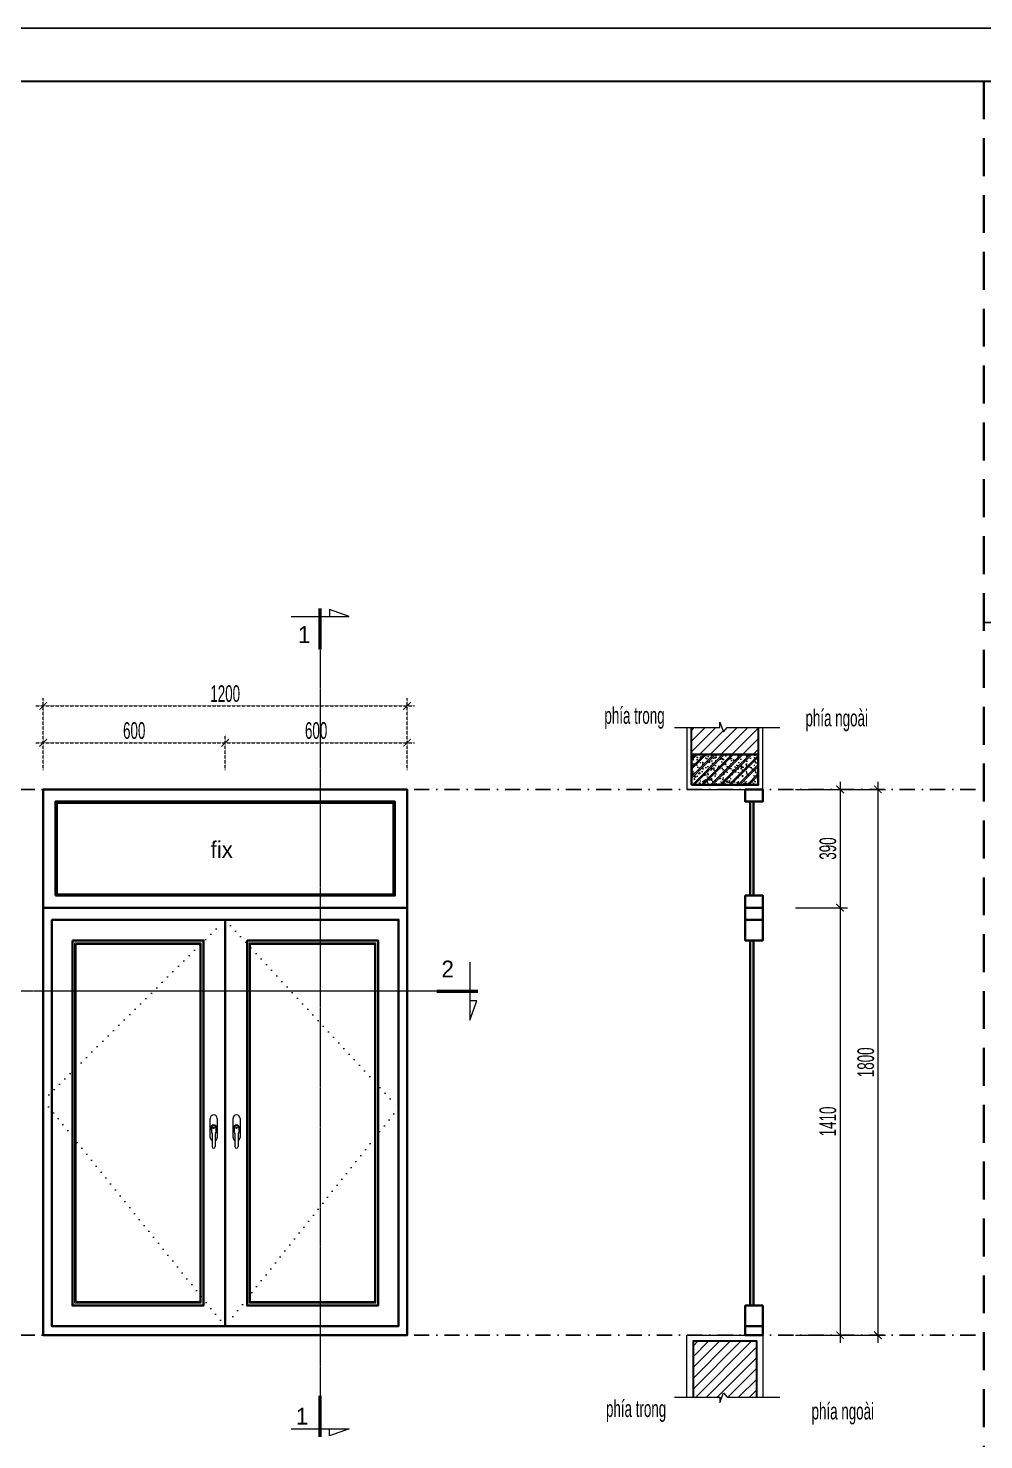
# Model space of a CAD drawing. Header units: inches. Extents: x 274208 to 641690, y -81912 to 129129.
# Drawn here: x 550535 to 553686, y 22473 to 27127 of the extents above; entities that cross this region are included whole.
import ezdxf

# ---------------------------------------------------------------- set-up
doc = ezdxf.new("R2010")
doc.units = ezdxf.units.IN
doc.header["$MEASUREMENT"] = 0
doc.header["$PDMODE"] = 3
for name, pattern in [('ACAD_ISO03W100', [30, 12, -18]), ('DASHDOT', [1, 0.5, -0.25, 0, -0.25]), ('DOT', [0.25, 0, -0.25]), ('HIDDEN', [0.375, 0.25, -0.125])]:
    doc.linetypes.add(name, pattern=pattern)
for name, color, linetype, lineweight in [('01.Cut', 255, 'Continuous', 35), ('04.Khuat', 250, 'HIDDEN', 18), ('05.Text', 253, 'Continuous', 18), ('06.betong', 2, 'Continuous', 35), ('08.Dim', 156, 'Continuous', 15), ('09.Hatch', 250, 'Continuous', 5), ('10.Text', 254, 'Continuous', 18), ('11.Khung bo', 32, 'Continuous', 50), ('12.Khung', 36, 'Continuous', 25), ('CA.cat 30', 30, 'Continuous', 35), ('CA.thay 145', 145, 'Continuous', 18), ('CCA - TUONG', 7, 'Continuous', 35), ('Kinh', 5, 'Continuous', 35), ('nep', 9, 'Continuous', 15), ('wall', 4, 'Continuous', 9)]:
    doc.layers.add(name, color=color, linetype=linetype, lineweight=lineweight)
doc.layers.add('Tpl_Bound', color=1, linetype='Continuous', plot=False)
doc.layers.add('TRUC', color=250, linetype='DASHDOT')
doc.styles.add('TT5_Text Dim', font='hoatbif.shx', dxfattribs={"width": 0.6})
doc.styles.add('VnAvantH', font='')
doc.styles.get('VnAvantH').set_extended_font_data('.VnAvantH')
doc.dimstyles.new('TT5_Dim 1-25', dxfattribs={"dimscale": 25, "dimtxt": 2.2, "dimasz": 1, "dimexe": 1, "dimexo": 0, "dimgap": 0.5, "dimtad": 1, "dimdec": 0, "dimzin": 0, "dimdsep": 46, "dimtxsty": 'TT5_Text Dim', "dimblk": 'ARCHTICK', "dimcen": 0, "dimdle": 1, "dimclrd": 256, "dimclre": 256, "dimclrt": 1, "dimadec": 0, "dimazin": 0, "dimtfac": 0.015, "dimtdec": 0, "dimtix": 1, "dimtmove": 2, "dimatfit": 3, "dimldrblk": 'DOT', "dimfxl": 1, "dimtolj": 1, "dimtzin": 0, "dimlwd": -1, "dimlwe": -1, "dimarcsym": 1})

# ---------------------------------------------------------------- blocks, each defined once
blk = doc.blocks.new('100')
at = {"layer": '11.Khung bo', "const_width": 26.7}
blk.add_lwpolyline([(1860913, -945240), (1860913, -916940), (1896063, -916940), (1896063, -945240)], close=True, dxfattribs=at)
at = {"layer": '12.Khung', "color": 1}
blk.add_lwpolyline([(1901579, -945940), (1901579, -916240), (1859580, -916240), (1859580, -945940)], close=True, dxfattribs=at)
blk = doc.blocks.new('vet cat')
at = {"layer": 'CA.cat 30', "const_width": 50}
blk.add_lwpolyline([(-82592, -188552), (-81976, -188552)], dxfattribs=at)
at = {"layer": 'CA.thay 145'}
blk.add_line((-82574, -188411), (-82469, -188411), dxfattribs=at)
blk.add_lwpolyline([(-82469, -188983), (-82469, -188122), (-82574, -188411)], dxfattribs=at)
blk = doc.blocks.new('_ARCHTICK')
at = {"color": 0, "linetype": 'ByBlock', "const_width": 0.15}
blk.add_lwpolyline([(-0.5, -0.5), (0.5, 0.5)], dxfattribs=at)
blk = doc.blocks.new('*D1000')
at = {"layer": '08.Dim', "linetype": 'HIDDEN', "transparency": 16777216}
for p, q in [((550559.2, 24771.1), (551209.2, 24771.1)), ((550584.2, 24681.3), (550584.2, 24796.1)), ((551184.2, 24681.3), (551184.2, 24796.1))]:
    blk.add_line(p, q, dxfattribs=at)
at = {"layer": 'Defpoints', "color": 0, "linetype": 'HIDDEN', "transparency": 16777216}
for p in [(551184.2, 24771.1), (550584.2, 24681.3), (551184.2, 24681.3)]:
    blk.add_point(p, dxfattribs=at)
at = {"layer": '08.Dim', "linetype": 'HIDDEN', "transparency": 16777216, "xscale": 25, "yscale": 25, "zscale": 25, "rotation": 180}
blk.add_blockref('_ARCHTICK', (550584.2, 24771.1), dxfattribs=at)
at = {"layer": '08.Dim', "linetype": 'HIDDEN', "transparency": 16777216, "xscale": 25, "yscale": 25, "zscale": 25}
blk.add_blockref('_ARCHTICK', (551184.2, 24771.1), dxfattribs=at)
at = {"layer": '08.Dim', "color": 1, "linetype": 'HIDDEN', "transparency": 16777216, "insert": (550884.2, 24811.1), "char_height": 55, "attachment_point": 5, "style": 'TT5_Text Dim'}
blk.add_mtext('\\A1;600', dxfattribs=at)
blk = doc.blocks.new('_DOT')
at = {"color": 1, "linetype": 'ByBlock'}
blk.add_line((-0.5, 0), (-1, 0), dxfattribs=at)
at = {"color": 1, "linetype": 'ByBlock', "const_width": 0.5}
blk.add_lwpolyline([(-0.25, 0, 1), (0.25, 0, 1)], format="xyb", close=True, dxfattribs=at)
blk = doc.blocks.new('*D1001')
at = {"layer": '08.Dim', "linetype": 'HIDDEN', "transparency": 16777216}
for p, q in [((551159.2, 24771.1), (551809.2, 24771.1)), ((551184.2, 24681.3), (551184.2, 24796.1)), ((551784.2, 24681.3), (551784.2, 24796.1))]:
    blk.add_line(p, q, dxfattribs=at)
at = {"layer": 'Defpoints', "color": 0, "linetype": 'HIDDEN', "transparency": 16777216}
for p in [(551784.2, 24771.1), (551184.2, 24681.3), (551784.2, 24681.3)]:
    blk.add_point(p, dxfattribs=at)
at = {"layer": '08.Dim', "linetype": 'HIDDEN', "transparency": 16777216, "xscale": 25, "yscale": 25, "zscale": 25, "rotation": 180}
blk.add_blockref('_ARCHTICK', (551184.2, 24771.1), dxfattribs=at)
at = {"layer": '08.Dim', "linetype": 'HIDDEN', "transparency": 16777216, "xscale": 25, "yscale": 25, "zscale": 25}
blk.add_blockref('_ARCHTICK', (551784.2, 24771.1), dxfattribs=at)
at = {"layer": '08.Dim', "color": 1, "linetype": 'HIDDEN', "transparency": 16777216, "insert": (551484.2, 24811.1), "char_height": 55, "attachment_point": 5, "style": 'TT5_Text Dim'}
blk.add_mtext('\\A1;600', dxfattribs=at)
blk = doc.blocks.new('*D1002')
at = {"layer": '08.Dim', "linetype": 'HIDDEN', "transparency": 16777216}
for p, q in [((550584.2, 24681.3), (550584.2, 24917.8)), ((551784.2, 24681.3), (551784.2, 24917.8)), ((550559.2, 24892.8), (551809.2, 24892.8))]:
    blk.add_line(p, q, dxfattribs=at)
at = {"layer": 'Defpoints', "color": 0, "linetype": 'HIDDEN', "transparency": 16777216}
for p in [(551784.2, 24892.8), (550584.2, 24681.3), (551784.2, 24681.3)]:
    blk.add_point(p, dxfattribs=at)
at = {"layer": '08.Dim', "linetype": 'HIDDEN', "transparency": 16777216, "xscale": 25, "yscale": 25, "zscale": 25, "rotation": 180}
blk.add_blockref('_ARCHTICK', (550584.2, 24892.8), dxfattribs=at)
at = {"layer": '08.Dim', "linetype": 'HIDDEN', "transparency": 16777216, "xscale": 25, "yscale": 25, "zscale": 25}
blk.add_blockref('_ARCHTICK', (551784.2, 24892.8), dxfattribs=at)
at = {"layer": '08.Dim', "color": 1, "linetype": 'HIDDEN', "transparency": 16777216, "insert": (551184.2, 24932.8), "char_height": 55, "attachment_point": 5, "style": 'TT5_Text Dim'}
blk.add_mtext('\\A1;1200', dxfattribs=at)
blk = doc.blocks.new('*D1006')
at = {"layer": '08.Dim', "transparency": 16777216}
for p, q in [((553212.4, 24642.3), (553212.4, 24202.3)), ((553065, 24617.3), (553237.4, 24617.3)), ((553065, 24227.3), (553237.4, 24227.3))]:
    blk.add_line(p, q, dxfattribs=at)
at = {"layer": 'Defpoints', "color": 0, "transparency": 16777216}
for p in [(553065, 24617.3), (553065, 24227.3), (553212.4, 24227.3)]:
    blk.add_point(p, dxfattribs=at)
at = {"layer": '08.Dim', "transparency": 16777216, "xscale": 25, "yscale": 25, "zscale": 25}
for p, rotation in [((553212.4, 24617.3), 90), ((553212.4, 24227.3), 270)]:
    blk.add_blockref('_ARCHTICK', p, dxfattribs=dict(at, rotation=rotation))
at = {"layer": '08.Dim', "color": 1, "transparency": 16777216, "insert": (553172.4, 24422.3), "char_height": 55, "attachment_point": 5, "rotation": 90, "style": 'TT5_Text Dim'}
blk.add_mtext('\\A1;390', dxfattribs=at)
blk = doc.blocks.new('*D1007')
at = {"layer": '08.Dim', "transparency": 16777216}
for p, q in [((553212.4, 24252.3), (553212.4, 22792.4)), ((553065, 24227.3), (553237.4, 24227.3)), ((553065, 22817.4), (553237.4, 22817.4))]:
    blk.add_line(p, q, dxfattribs=at)
at = {"layer": 'Defpoints', "color": 0, "transparency": 16777216}
for p in [(553065, 24227.3), (553065, 22817.4), (553212.4, 22817.4)]:
    blk.add_point(p, dxfattribs=at)
at = {"layer": '08.Dim', "transparency": 16777216, "xscale": 25, "yscale": 25, "zscale": 25}
for p, rotation in [((553212.4, 24227.3), 90), ((553212.4, 22817.4), 270)]:
    blk.add_blockref('_ARCHTICK', p, dxfattribs=dict(at, rotation=rotation))
at = {"layer": '08.Dim', "color": 1, "transparency": 16777216, "insert": (553172.4, 23522.4), "char_height": 55, "attachment_point": 5, "rotation": 90, "style": 'TT5_Text Dim'}
blk.add_mtext('\\A1;1410', dxfattribs=at)
blk = doc.blocks.new('*D1008')
at = {"layer": '08.Dim', "transparency": 16777216}
for p, q in [((553337.3, 24642.3), (553337.3, 22792.4)), ((553065, 24617.3), (553362.3, 24617.3)), ((553065, 22817.4), (553362.3, 22817.4))]:
    blk.add_line(p, q, dxfattribs=at)
at = {"layer": 'Defpoints', "color": 0, "transparency": 16777216}
for p in [(553065, 24617.3), (553065, 22817.4), (553337.3, 22817.4)]:
    blk.add_point(p, dxfattribs=at)
at = {"layer": '08.Dim', "transparency": 16777216, "xscale": 25, "yscale": 25, "zscale": 25}
for p, rotation in [((553337.3, 24617.3), 90), ((553337.3, 22817.4), 270)]:
    blk.add_blockref('_ARCHTICK', p, dxfattribs=dict(at, rotation=rotation))
at = {"layer": '08.Dim', "color": 1, "transparency": 16777216, "insert": (553297.3, 23717.4), "char_height": 55, "attachment_point": 5, "rotation": 90, "style": 'TT5_Text Dim'}
blk.add_mtext('\\A1;1800', dxfattribs=at)

msp = doc.modelspace()

# ---------------------------------------------------------------- hatches: boundary and pattern name
at = {"layer": '09.Hatch', "ltscale": 0.5}
h = msp.add_hatch(dxfattribs=at)
h.set_pattern_fill('ANSI31', color=256, scale=200, angle=90, style=0)
h.set_pattern_definition([(225, (553522.043, 30384.427), (-17.67767, 17.67767), [])])
h.paths.add_polyline_path([(552722.4, 24732.3), (552722.4, 24821.1), (552815.9, 24821.1), (552815.9, 24839), (552828.2, 24806.7), (552840.1, 24821.1), (552942.4, 24821.1), (552942.4, 24732.3)])
at = {"layer": '09.Hatch'}
h = msp.add_hatch(dxfattribs=at)
h.set_pattern_fill('BTONG1', color=256, scale=5, double=1, pattern_type=2)
h.set_pattern_definition([(50, (342098.629, 138952.37), (35.863009, -3.1376067), [3.75, -41.25]), (355, (342098.63, 138952.37), (-6.9375667, 37.6096067), [3, -33]), (100.4514, (342101.617, 138952.11), (28.925469, 34.471977), [3.1870095, -35.0571056]), (46.1842, (342098.63, 138962.37), (53.3620524, -8.275951), [5.625, -61.875]), (96.6356, (342103.075, 138961.68), (46.733135, 48.705894), [4.780514, -52.58565]), (351.1842, (342098.63, 138962.37), (46.733097, 48.70593), [4.5, -49.5]), (21, (342103.629, 138959.87), (29.8453526, -20.1309445), [3.75, -41.25]), (326, (342103.63, 138959.87), (12.1657666, 36.257502), [3, -33]), (71.4514, (342106.116, 138958.193), (42.0111314, 16.126525), [3.1870095, -35.0571056]), (37.5, (342098.629, 138952.37), (0.6079928, 16.6446927), [0, -32.6, 0, -33.5, 0, -33.125]), (7.5, (342098.629, 138952.37), (13.1534769, 19.7205856), [0, -19.1, 0, -31.85, 0, -12.625]), (327.5, (342087.479, 138952.37), (26.6911218, -1.1277436), [0, -12.5, 0, -39, 0, -51.75]), (317.5, (342082.479, 138952.37), (29.1593085, 5.0052491), [0, -16.25, 0, -25.9, 0, -36.75]), (45, (342098.629, 138952.37), (-15.0260191, 15.0260191), []), (45, (342098.629, 138958.495), (-15.0260191, 15.0260191), [])])
h.paths.add_polyline_path([(552722.4, 24632.3), (552942.4, 24632.3), (552942.4, 24732.3), (552722.4, 24732.3)])
at = {"layer": '09.Hatch', "ltscale": 0.5}
h = msp.add_hatch(dxfattribs=at)
h.set_pattern_fill('ANSI31', color=256, scale=200, angle=90, style=0)
h.set_pattern_definition([(225, (553522.043, 30364.137), (-17.67767, 17.67767), [])])
h.paths.add_polyline_path([(552727.4, 22797.4), (552727.4, 22613.6), (552815.9, 22613.6), (552815.9, 22595.7), (552828.2, 22628), (552840.1, 22613.6), (552937.4, 22613.6), (552937.4, 22797.4)])

# ---------------------------------------------------------------- linework, layer by layer
at = {"layer": '01.Cut'}
msp.add_line((551184.2, 24187.3), (551184.2, 22847.4), dxfattribs=at)
for points in [[(550584.2, 24227.3), (551784.2, 24227.3), (551784.2, 24617.3), (550584.2, 24617.3)], [(550624.2, 24267.3), (551744.2, 24267.3), (551744.2, 24577.3), (550624.2, 24577.3)], [(552899.4, 24617.3), (552957.4, 24617.3), (552957.4, 24577.3), (552899.4, 24577.3)], [(552899.4, 24267.3), (552957.4, 24267.3), (552957.4, 24227.3), (552899.4, 24227.3)], [(550584.2, 24227.3), (551784.2, 24227.3), (551784.2, 22817.4), (550584.2, 22817.4)], [(552899.4, 24227.3), (552957.4, 24227.3), (552957.4, 24187.3), (552899.4, 24187.3)], [(550612.2, 24187.3), (551756.2, 24187.3), (551756.2, 22847.4), (550612.2, 22847.4)], [(552899.4, 24187.3), (552957.4, 24187.3), (552957.4, 24119.3), (552899.4, 24119.3)], [(550680.2, 24119.3), (551112.2, 24119.3), (551112.2, 22915.4), (550680.2, 22915.4)], [(551256.2, 24119.3), (551688.3, 24119.3), (551688.3, 22915.4), (551256.2, 22915.4)], [(552899.4, 22915.4), (552957.4, 22915.4), (552957.4, 22847.4), (552899.4, 22847.4)], [(552899.4, 22847.4), (552957.4, 22847.4), (552957.4, 22817.4), (552899.4, 22817.4)]]:
    msp.add_lwpolyline(points, close=True, dxfattribs=at)
at = {"layer": '04.Khuat', "linetype": 'DOT', "ltscale": 100}
for p, q in [((550584.2, 23592.4), (551184.2, 24187.3)), ((551184.2, 24187.3), (551756.2, 23567.4)), ((551184.2, 22847.4), (550584.2, 23592.4)), ((551756.2, 23567.4), (551184.2, 22847.4))]:
    msp.add_line(p, q, dxfattribs=at)
at = {"layer": '06.betong'}
msp.add_lwpolyline([(552722.4, 24632.3), (552942.4, 24632.3), (552942.4, 24732.3), (552722.4, 24732.3)], close=True, dxfattribs=at)
at = {"layer": '08.Dim'}
for points in [[(550627.2, 24270.3), (551741.2, 24270.3), (551741.2, 24574.3), (550627.2, 24574.3)], [(550630.2, 24273.3), (551738.2, 24273.3), (551738.2, 24571.3), (550630.2, 24571.3)], [(550688.2, 24111.3), (551104.2, 24111.3), (551104.2, 22923.4), (550688.2, 22923.4)], [(551264.2, 24111.3), (551680.3, 24111.3), (551680.3, 22923.4), (551264.2, 22923.4)], [(550692.2, 24107.3), (551100.2, 24107.3), (551100.2, 22927.4), (550692.2, 22927.4)], [(551268.2, 24107.3), (551676.3, 24107.3), (551676.3, 22927.4), (551268.2, 22927.4)]]:
    msp.add_lwpolyline(points, close=True, dxfattribs=at)
at = {"layer": 'CA.thay 145', "color": 1, "linetype": 'ACAD_ISO03W100', "ltscale": 0.005}
for p, q in [((551497.1, 25078), (551497.1, 22600.1)), ((551887.5, 23951.9), (550113.2, 23951.9))]:
    msp.add_line(p, q, dxfattribs=at)
at = {"layer": 'CCA - TUONG', "color": 6, "linetype": 'HIDDEN', "ltscale": 500}
msp.add_lwpolyline([(553686.4, 26952.3), (553686.4, 19877.4)], dxfattribs=at)
at = {"layer": 'Kinh', "ltscale": 0.5}
for p, q in [((552915.4, 24577.3), (552915.4, 24267.3)), ((552927.4, 24577.3), (552927.4, 24267.3)), ((552915.4, 24119.3), (552915.4, 22915.4)), ((552927.4, 24119.3), (552927.4, 22915.4))]:
    msp.add_line(p, q, dxfattribs=at)
at = {"layer": 'nep', "ltscale": 0.5}
for p, q in [((551139.1, 23501), (551139.1, 23487)), ((551139.2, 23486.3), (551141.1, 23482.6)), ((551141.3, 23482), (551141.3, 23439.5)), ((551151.7, 23482), (551151.7, 23439.5)), ((551153.7, 23486.3), (551151.9, 23482.6)), ((551153.9, 23501), (551153.9, 23487)), ((551214.2, 23501), (551214.2, 23487)), ((551214.4, 23486.3), (551216.3, 23482.6)), ((551216.5, 23482), (551216.5, 23439.5)), ((551226.8, 23482), (551226.8, 23439.5)), ((551228.9, 23486.3), (551227, 23482.6)), ((551229.1, 23501), (551229.1, 23487))]:
    msp.add_line(p, q, dxfattribs=at)
for points in [[(552666, 24821.1), (552815.9, 24821.1), (552815.9, 24839), (552828.2, 24806.7), (552840.1, 24821.1), (553014.2, 24821.1)], [(551135, 23493.6), (551135, 23532.4)], [(551158, 23532.4), (551158, 23469.6)], [(551210.1, 23493.6), (551210.1, 23532.4)], [(551233.2, 23532.4), (551233.2, 23469.6)], [(551135, 23469.6), (551135, 23493.6)], [(551210.1, 23469.6), (551210.1, 23493.6)], [(552666, 22613.6), (552815.9, 22613.6), (552815.9, 22595.7), (552828.2, 22628), (552840.1, 22613.6), (553014.2, 22613.6)]]:
    msp.add_lwpolyline(points, dxfattribs=at)
at = {"layer": 'nep'}
for points in [[(552707.4, 24821.1), (552707.4, 24617.3), (552957.4, 24617.3), (552957.4, 24821.1)], [(552707.4, 22613.6), (552707.4, 22817.4), (552957.4, 22817.4), (552957.4, 22613.6)]]:
    msp.add_lwpolyline(points, dxfattribs=at)
at = {"layer": 'nep', "ltscale": 0.5}
for centre in [(551146.5, 23501), (551221.6, 23501)]:
    msp.add_circle(centre, 2.09, dxfattribs=at)
for centre, radius, start, end in [((551146.5, 23532.4), 11.5, 0, 180), ((551146.5, 23501), 9.92, 318.259, 221.741), ((551146.5, 23501), 7.4, 0, 180), ((551146.5, 23501), 9.92, 318.259, 131.741), ((551221.6, 23532.4), 11.5, 0, 180), ((551221.6, 23501), 9.92, 318.259, 221.741), ((551221.6, 23501), 7.4, 0, 180), ((551221.6, 23501), 9.92, 318.259, 131.741), ((551146.5, 23469.6), 11.5, 180, 243.1549), ((551140.5, 23487), 1.43, 180, 207.1927), ((551139.9, 23482), 1.43, 0, 27.1927), ((551153.1, 23482), 1.43, 152.8073, 180), ((551146.5, 23469.6), 11.5, 296.8451, 0), ((551152.5, 23487), 1.43, 332.8073, 0), ((551221.6, 23469.6), 11.5, 180, 243.1549), ((551215.7, 23487), 1.43, 180, 207.1927), ((551215, 23482), 1.43, 0, 27.1927), ((551228.3, 23482), 1.43, 152.8073, 180), ((551221.6, 23469.6), 11.5, 296.8451, 0), ((551227.6, 23487), 1.43, 332.8073, 0), ((551146.5, 23439.5), 5.2, 180, 0), ((551221.6, 23439.5), 5.2, 180, 0)]:
    msp.add_arc(centre, radius, start, end, dxfattribs=at)
at = {"layer": 'Tpl_Bound', "color": 1}
msp.add_lwpolyline([(548971.4, 19702.4), (548971.4, 27127.3), (559471.3, 27127.3), (559471.3, 19702.4)], close=True, dxfattribs=at)
at = {"layer": 'TRUC', "ltscale": 100}
for points in [[(553686.4, 25167.3), (558068.1, 25167.3)], [(549304.8, 24617.3), (553686.4, 24617.3)], [(549304.8, 22817.4), (553686.4, 22817.4)]]:
    msp.add_lwpolyline(points, dxfattribs=at)
at = {"layer": 'wall', "color": 0, "lineweight": 30}
for points in [[(552942.4, 24821.1), (552942.4, 24732.3), (552722.4, 24732.3), (552722.4, 24821.1)], [(552937.4, 22613.6), (552937.4, 22797.4), (552727.4, 22797.4), (552727.4, 22613.6)]]:
    msp.add_lwpolyline(points, dxfattribs=at)

# ---------------------------------------------------------------- block references
at = {"layer": '05.Text', "xscale": 0.25, "yscale": 0.25, "zscale": 0.25}
msp.add_blockref('100', (84076.5, 256187.3), dxfattribs=at)
at = {"layer": 'CA.cat 30'}
for p, xscale, yscale, zscale, rotation in [((593397.7, 6861.1), 0.2222222222480923, 0.2222222222480923, 0.2222222222480923, 270), ((533664.4, -17948.6), 0.2222222220152616, 0.2222222220152616, 0.2222222220152616, 180), ((593397.7, 40835.2), -0.2222222222480923, 0.2222222222480923, 0.2222222221704821, 270)]:
    msp.add_blockref('vet cat', p, dxfattribs=dict(at, xscale=xscale, yscale=yscale, zscale=zscale, rotation=rotation))

# ---------------------------------------------------------------- texts
at = {"layer": '10.Text', "style": 'VnAvantH'}
for s, p in [('1', (551424, 25100)), ('2', (551897.5, 23997.2)), ('1', (551417.1, 22522.7))]:
    msp.add_text(s, height=55.6, rotation=0, dxfattribs=at).set_placement(p)
at = {"layer": '10.Text', "style": 'TT5_Text Dim'}
msp.add_text('fix', height=55, dxfattribs=at).set_placement((551136, 24391.2))
at = {"layer": '10.Text', "char_height": 55, "attachment_point": 6, "style": 'TT5_Text Dim'}
for s, insert in [('phÝa trong', (552633.8, 24852.8)), ('phÝa ngoµi', (553304.4, 24844.5)), ('phÝa trong', (552639, 22567)), ('phÝa ngoµi', (553324.5, 22558.8))]:
    msp.add_mtext(s, dxfattribs=dict(at, insert=insert))

# ---------------------------------------------------------------- dimensions: what is measured, and where the dimension line sits
at = {"layer": '08.Dim', "linetype": 'HIDDEN'}
for base, p1, p2, picture, middle in [((551784.2, 24892.8), (550584.2, 24681.3), (551784.2, 24681.3), '*D1002', (551184.2, 24932.8)), ((551184.2, 24771.1), (550584.2, 24681.3), (551184.2, 24681.3), '*D1000', (550884.2, 24811.1)), ((551784.2, 24771.1), (551184.2, 24681.3), (551784.2, 24681.3), '*D1001', (551484.2, 24811.1))]:
    dim = msp.add_linear_dim(base=base, p1=p1, p2=p2, dimstyle='TT5_Dim 1-25', dxfattribs=at)
    dim.commit()
    dim.dimension.update_dxf_attribs({"geometry": picture, "text_midpoint": middle})
at = {"layer": '08.Dim'}
for base, p1, p2, picture, middle in [((553212.4, 24227.3), (553065, 24617.3), (553065, 24227.3), '*D1006', (553172.4, 24422.3)), ((553337.3, 22817.4), (553065, 24617.3), (553065, 22817.4), '*D1008', (553297.3, 23717.4)), ((553212.4, 22817.4), (553065, 24227.3), (553065, 22817.4), '*D1007', (553172.4, 23522.4))]:
    dim = msp.add_linear_dim(base=base, p1=p1, p2=p2, angle=90, dimstyle='TT5_Dim 1-25', dxfattribs=at)
    dim.commit()
    dim.dimension.update_dxf_attribs({"geometry": picture, "text_midpoint": middle})

doc.saveas('drawing.dxf')
